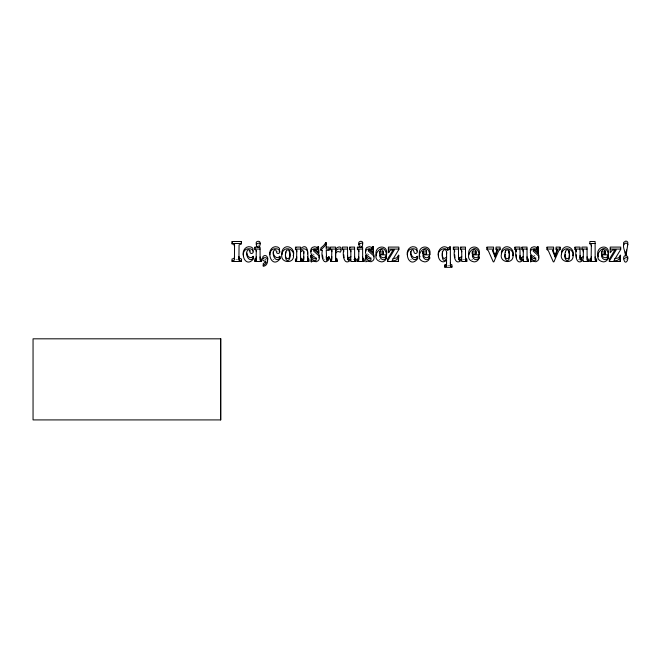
<?xml version="1.0" encoding="UTF-8"?>
<svg xmlns="http://www.w3.org/2000/svg" width="661" height="661" viewBox="0 0 661 661"><rect width="100%" height="100%" fill="white"/><g stroke="black" fill="none" stroke-linecap="round" stroke-linejoin="round"><path stroke-width="0.5" stroke-dasharray="3.31 2.48" d="M264.689 259.682L265.648 259.451M625.744 259.864L626.578 259.707M258.187 245.181L258.98 245.033M235.812 259.509L237.704 259.509M462.758 259.509L464.799 259.509M447.836 265.325L449.893 265.325M578.532 259.715L579.523 259.88M277.455 251.387L278.174 251.519M359.956 245.033L360.741 245.181M410.456 259.409L411.522 259.765M272.976 259.409L274.034 259.765M471.681 259.352L472.822 259.748M379.034 259.352L380.166 259.748M323.683 259.021L324.592 259.517M367.342 253.791L369.028 255.03M312.645 253.791L314.322 255.03M533.857 255.03L535.046 255.972M265.887 259.36L265.887 261.343"/><path stroke-width="0.99" d="M289.609 252.271C291.468 261.368 283.519 260.376 285.825 251.866M509.135 252.271C511.135 266.862 501.368 259.922 506.062 250.155L508.135 249.924L509.077 252.353M569.179 252.271C571.591 264.119 562.552 262.731 565.395 251.866M505.326 252.709L505.417 250.197M296.789 256.799L296.566 260.508L295.442 261.012M303.829 256.799L303.614 260.426L302.598 261.012M331.863 256.584L331.574 260.566L330.467 261.012M256.311 256.931L256.047 260.533L254.815 261.012M358.873 256.931L358.609 260.533L357.378 261.012M591.355 256.931L591.091 260.533L589.86 261.012M442.399 251.238L442.424 256.014L442.994 257.592A1.562 1.553 0 0 0 444.853 258.294L446.596 256.997M335.681 252.246L335.681 260.285L337.217 261.012M335.573 255.716C335.069 251.891 337.548 250.651 340.283 252.205C343.72 248.222 336.11 247.652 335.573 251.891L335.573 247.09L330.467 247.09L330.467 249.569L331.756 250.354L331.863 251.709M501.352 253.361L501.451 252.072A7.221 7.18 0 0 1 502.905 248.71C507.318 243.355 515.406 249.85 512.729 255.733M234.572 256.427L234.201 258.484L232.019 259.013L232.019 261.492L241.488 261.492L241.488 259.013L239.084 258.154L238.927 256.427M392.94 258.658L396.641 257.93L398.723 255.262L398.352 261.492L387.478 261.492L387.478 259.211L393.287 249.643M398.352 261.492L398.723 255.262M620.324 257.807L620.555 255.262L618.465 257.93L614.771 258.658M615.118 249.643L609.31 259.211L609.31 261.492L620.175 261.492L620.555 255.262M509.069 255.468C509.978 260.773 503.418 258.897 505.268 254.386M569.113 255.468C570.022 260.773 563.453 258.897 565.304 254.386M379.637 253.485L379.835 251.643L380.934 249.734C383.264 248.908 383.363 252.51 383.273 253.948L379.637 253.948L379.637 251.965L383.273 251.965L383.273 253.948M422.9 253.485L423.09 251.643L424.188 249.734C426.519 248.908 426.618 252.51 426.527 253.948L422.9 253.948L422.9 251.502M472.293 253.485L472.491 251.643L473.582 249.734C475.912 248.908 476.011 252.51 475.928 253.948L472.293 253.948L472.293 251.502M601.469 253.485L601.667 251.643L602.758 249.734C605.088 248.908 605.187 252.51 605.104 253.948L601.469 253.948L601.469 251.502M444.746 266.813L446.456 266.135L446.596 262.904M446.456 266.135L446.596 260.087M626.025 255.633L627.793 244.421A2.165 2.157 0 0 0 625.719 243.074C620.596 244.834 625.967 251.824 625.438 255.633L626.025 255.633L626.025 253.65L625.438 253.65L625.24 251.981M627.785 244.768L627.793 242.438A2.165 2.157 0 0 0 625.719 241.091L623.654 242.438L623.662 244.859M565.461 252.18L566.097 250.155L567.27 249.643L568.609 250.428L569.113 252.353M623.579 257.716C623.563 254.369 629.032 255.443 627.752 258.542M260.103 243.926C261.417 240.356 254.964 240.348 256.278 243.926M362.666 243.926C363.98 239.621 356.428 241.116 359.287 244.587M626.248 251.676L626.578 249.99M293.195 255.733C295.872 249.85 287.791 243.355 283.379 248.71A7.221 7.18 0 0 0 281.916 252.072L281.916 254.617M572.765 255.733C575.442 249.85 567.361 243.355 562.949 248.71A7.221 7.18 0 0 0 561.486 252.072L561.486 254.617M267.507 260.533C268.887 257.972 266.127 253.849 263.409 256.096A2.132 2.115 0 0 0 262.888 258.401M303.614 260.426L303.829 251.279M296.566 260.508L296.789 249.792M331.574 260.566L331.863 249.726M256.047 260.533L256.311 250.585M358.609 260.533L358.873 249.684M497.221 249.511L495.048 255.006L495.048 256.989L492.404 250.486L493.577 249.569L493.577 247.09L486.942 247.09L486.942 249.569L488.363 250.816L493.246 261.863L493.874 261.863L498.691 250.709L500.121 249.569L500.121 247.09L496.039 247.09L496.039 249.569L497.403 250.527L495.048 256.989M557.264 249.511L555.091 255.006L555.091 256.989L552.447 250.486L553.621 249.569L553.621 247.09L546.986 247.09L546.986 249.569L548.399 250.816L553.29 261.863L553.918 261.863L558.735 250.709L560.164 249.569L560.164 247.09L556.075 247.09L556.075 249.569L557.438 250.527L555.091 256.989M591.091 260.533L591.355 245.066M398.352 255.262C399.236 259.062 395.452 261.384 392.089 260.641L398.897 249.437L398.897 247.09L388.387 247.09L388.387 252.684L390.486 250.122L394.344 249.883L387.478 261.194M620.175 255.262C621.059 259.062 617.275 261.384 613.912 260.641L620.729 249.437L620.729 247.09L610.219 247.09L610.219 252.684L612.309 250.122L616.168 249.883L609.31 261.194M340.762 249.858C342.861 245.479 336.061 246.446 335.573 249.908M328.575 258.244L329.203 257.129L328.798 256.84L327.162 258.154L326.336 257.46L326.237 256.071M329.203 257.129L329.203 259.112C323.27 267.201 320.717 255.039 322.502 250.321L320.866 250.387L320.866 247.941L323.733 245.462L325.799 242.554L326.237 242.554L326.237 249.073L329.203 249.073M386.561 258.087L385.487 259.847A4.817 4.792 0 0 1 381.471 261.863C367.409 259.533 384.107 238.357 386.561 254.84L379.711 254.84C379.067 258.525 384.14 262.087 386.107 257.798L386.107 255.815L386.561 258.087L386.107 257.798M429.815 258.087L428.741 259.847A4.817 4.792 0 0 1 424.726 261.863C410.663 259.533 427.361 238.357 429.815 254.84L422.966 254.84C422.321 258.525 427.403 262.087 429.361 257.798L429.361 255.815L429.815 258.087L429.361 257.798M479.208 258.087L478.143 259.847A4.817 4.792 0 0 1 474.119 261.863C460.064 259.533 476.755 238.357 479.208 254.84L472.359 254.84C471.723 258.525 476.796 262.087 478.754 257.798L478.754 255.815L479.208 258.087L478.754 257.798M607.319 257.864L608.384 256.104L607.93 255.815C606.74 258.872 602.493 258.129 601.923 255.063M608.384 256.104L608.384 258.087L607.319 259.847A4.817 4.792 0 0 1 603.295 261.863C589.24 259.533 605.93 238.357 608.384 254.84L601.535 254.84C600.899 258.525 605.972 262.087 607.93 257.798L607.93 255.815M325.799 242.554L325.799 244.537L324.84 246.066L320.866 249.924M252.808 251.064L252.981 248.718A3.809 3.784 0 0 0 250.783 246.966C245.603 245.248 241.769 251.461 243.537 255.947M279.38 251.064L279.562 248.718A3.809 3.784 0 0 0 277.364 246.966C272.712 245.388 268.862 250.461 269.828 254.774M416.868 251.064L417.041 248.718A3.809 3.784 0 0 0 414.844 246.966C410.192 245.388 406.35 250.461 407.308 254.774M316.412 258.054C314.76 260.277 311.81 257.278 311.43 255.377L310.976 255.377L311.191 261.822L312.364 261.161L316.396 261.731L318.238 260.682A4.379 4.354 0 0 0 319.387 257.773L318.767 255.708L313.521 250.907C314.438 248.073 318.065 251.056 318.28 252.965L318.734 252.965L318.536 246.751L317.222 247.412L314.669 246.718L312.347 247.379A3.925 3.9 0 0 0 310.802 250.478L311.017 251.734M253.642 258.608C244.446 270.878 237.282 246.371 250.783 248.949A3.809 3.784 0 0 1 252.981 250.701C254.179 252.428 251.808 254.51 250.296 252.981L249.28 249.965L247.958 249.8C244.413 253.031 248.586 263.326 253.229 258.294L253.229 256.311L253.642 258.608L253.229 258.294M280.223 258.608C271.027 270.878 263.863 246.371 277.364 248.949A3.809 3.784 0 0 1 279.562 250.701C280.751 252.428 278.38 254.51 276.876 252.981L275.852 249.965L274.538 249.8C270.985 253.031 275.158 263.326 279.801 258.294L279.801 256.311L280.223 258.608L279.801 258.294M417.702 258.608C408.506 270.878 401.343 246.371 414.844 248.949A3.809 3.784 0 0 1 417.041 250.701C418.231 252.428 415.868 254.51 414.356 252.981L413.332 249.965L412.018 249.8C408.473 253.031 412.638 263.326 417.289 258.294L417.289 256.311L417.702 258.608L417.289 258.294M300.532 252.13L302.664 250.494L303.705 251.337L303.829 253.262M371.11 258.054C369.458 260.277 366.508 257.278 366.128 255.377L365.673 255.377L365.888 261.822L367.062 261.161L371.094 261.731L372.936 260.682A4.379 4.354 0 0 0 374.085 257.773L373.465 255.708L368.227 250.907C369.135 248.073 372.763 251.056 372.978 252.965L373.432 252.965L373.234 246.751L371.92 247.412L369.375 246.718L367.045 247.379A3.925 3.9 0 0 0 365.5 250.478L365.723 251.734M535.947 258.054C534.286 260.277 531.345 257.278 530.957 255.377L530.502 255.377L530.717 261.822L531.89 261.161L535.931 261.731L537.765 260.682A4.379 4.354 0 0 0 538.913 257.773L538.294 255.708L533.055 250.907C533.964 248.073 537.6 251.056 537.806 252.965L538.261 252.965L538.062 246.751L536.757 247.412L534.204 246.718L531.882 247.379A3.925 3.9 0 0 0 530.329 250.478M386.107 255.815C384.909 258.872 380.662 258.129 380.1 255.063M429.361 255.815C428.163 258.872 423.916 258.129 423.354 255.063M478.754 255.815C477.564 258.872 473.317 258.129 472.747 255.063M350.851 256.427L348.702 258.071L347.661 257.286L347.537 255.576M461.742 256.427L459.593 258.071L458.56 257.286L458.428 255.576M523.281 256.427L521.132 258.071L520.091 257.286L519.967 255.576M583.316 256.427L581.168 258.071L580.135 257.286L580.011 255.576M328.798 256.84L328.798 258.823L327.583 260.054L326.691 259.947L326.237 250.321L329.203 250.387L329.203 247.09L326.237 247.09M311.43 255.377C310.505 257.873 314.099 262.624 316.412 260.037C316.66 256.542 310.521 256.319 310.802 252.461A3.925 3.9 0 0 1 312.347 249.354L314.669 248.701L317.611 249.296L318.081 246.751M366.128 255.377C365.203 257.873 368.797 262.624 371.11 260.037C371.358 256.542 365.219 256.319 365.5 252.461A3.925 3.9 0 0 1 367.045 249.354L369.375 248.701L372.308 249.296L372.779 246.751M530.957 255.377C530.039 257.873 533.625 262.624 535.947 260.037C536.195 256.542 530.048 256.319 530.329 252.461A3.925 3.9 0 0 1 531.882 249.354L534.204 248.701L537.145 249.296L537.608 246.751M265.466 261.971L263.218 263.689L263.218 266.259C268.663 266.251 269.44 255.27 263.409 258.079A2.132 2.115 0 0 0 262.888 260.384C266.391 262.103 268.267 261.797 263.218 265.672M350.851 259.831C343.943 266.895 342.258 254.311 343.794 249.792M461.742 259.831C454.834 266.895 453.149 254.311 454.694 249.792M523.281 259.831C516.373 266.895 514.688 254.311 516.224 249.792M303.614 258.443L302.598 259.029L302.598 261.492L308.918 261.492L308.918 259.029L307.828 258.583L307.572 256.799M253.229 256.311C250.932 259.591 246.76 256.501 246.908 253.18M279.801 256.311C276.761 260.244 272.572 255.047 273.34 251.461M417.289 256.311C414.24 260.244 410.051 255.047 410.82 251.461M450.339 262.797L450.554 264.326L451.95 264.83L451.95 267.308L444.746 267.308L444.746 264.83L446.456 264.152M300.532 248.701C308.993 241.306 307.902 256.137 307.828 260.566L308.918 261.012M446.596 260.186C440.052 266.474 434.558 252.94 441.408 249.602A5.602 5.569 0 0 1 445.456 248.792L447.786 250.155L450.339 248.701M296.566 258.525L295.442 259.029L295.442 261.492L301.763 261.492L301.763 259.029L300.788 258.567L300.532 256.799M331.574 258.583L330.467 259.029L330.467 261.492L337.217 261.492L337.217 259.029L335.681 258.302L335.573 256.584M447.786 250.155L447.786 248.172L450.339 246.718L450.389 265.772L451.95 266.813M256.047 258.55L254.815 259.029L254.815 261.492L261.566 261.492L261.566 259.029L260.36 258.608L260.054 256.931M358.609 258.55L357.378 259.029L357.378 261.492L364.12 261.492L364.12 259.029L362.922 258.608L362.616 256.931M591.091 258.55L589.86 259.029L589.86 261.492L596.61 261.492L596.61 259.029L595.404 258.608L595.098 256.931M343.794 251.775L343.538 250.015L342.448 249.569L342.448 247.09L347.537 247.09L347.661 259.269L348.702 260.054L350.851 258.41L350.851 249.792M454.694 251.775L454.429 250.015L453.347 249.569L453.347 247.09L458.428 247.09L458.56 259.269L459.593 260.054L461.742 258.41L461.742 250.734M516.224 251.775L515.968 250.015L514.878 249.569L514.878 247.09L519.967 247.09L520.091 259.269L521.132 260.054L523.281 258.41L523.281 249.792M576.268 251.775L576.012 250.015L574.921 249.569L574.921 247.09L580.011 247.09L580.135 259.269L581.168 260.054L583.316 258.41L583.316 249.792M559.627 247.735L560.164 247.586M232.019 241.992L232.622 241.992M240.893 241.992L241.488 241.992M232.019 243.488L241.488 243.488M589.86 243.488L595.098 243.488M325.799 244.537L326.237 244.537M318.081 248.734L318.536 248.734L318.734 252.965M372.779 248.734L373.234 248.734L373.432 252.965M537.608 248.734L538.062 248.734L538.261 252.965M254.815 249.073L260.054 249.073M295.442 249.073L300.532 249.073M330.467 249.073L335.573 249.073M342.448 249.073L347.537 249.073M349.504 249.073L354.585 249.073M357.378 249.073L362.616 249.073M388.387 249.073L398.897 249.073M453.347 249.073L458.428 249.073M460.395 249.073L465.484 249.073M486.942 249.073L493.577 249.073M496.039 249.073L500.121 249.073M514.878 249.073L519.967 249.073M521.934 249.073L527.015 249.073M546.986 249.073L553.621 249.073M556.075 249.073L560.164 249.073M574.921 249.073L580.011 249.073M581.969 249.073L587.059 249.073M610.219 249.073L620.729 249.073M388.387 250.709L388.858 250.709L388.858 252.684M318.734 250.982L318.28 250.982L318.28 252.965M372.978 250.982L373.432 250.982M538.261 250.982L537.806 250.982L537.806 252.965M422.9 251.965L426.527 251.965L426.527 253.948M472.293 251.965L475.928 251.965L475.928 253.948M601.469 251.965L605.104 251.965L605.104 253.948M311.43 257.36L310.976 257.36L310.976 255.377M365.673 257.36L366.128 257.36M530.502 257.36L530.957 257.36M353.899 259.509L355.94 259.509M530.502 255.377L530.717 259.839L531.155 259.839M232.019 260.996L234.424 260.079L234.572 244.587M241.488 260.996L239.084 260.137L238.927 258.41L239.075 244.892L241.488 243.975L241.488 241.505L232.019 241.505L232.019 243.975L233.829 244.24L234.572 246.57M444.746 265.325L446.803 265.325M596.61 261.012L595.173 259.988L595.098 241.505L589.86 241.505L589.86 243.975L591.05 244.396L591.355 246.066M364.12 261.012L362.691 259.988L362.616 247.09L357.378 247.09L357.378 249.569L358.568 249.982L358.873 251.667M261.566 261.012L260.128 259.988L260.054 247.09L254.815 247.09L254.815 249.569L256.005 249.982L256.311 251.667M357.378 247.586L358.113 247.718M254.815 247.586L255.559 247.718M588.406 261.012L587.125 259.947L587.059 247.09L581.969 247.09L581.969 249.569L583.06 250.015L583.316 251.775M528.37 261.012L527.081 259.947L527.015 247.09L521.934 247.09L521.934 249.569L523.016 250.015L523.281 251.775M466.831 261.012L465.551 259.947L465.484 247.09L460.395 247.09L460.395 249.569L461.485 250.015L461.742 251.775M355.94 261.012L354.651 259.947L354.585 247.09L349.504 247.09L349.504 249.569L350.586 250.015L350.851 251.775M574.921 247.586L575.607 247.751M521.934 247.586L522.62 247.751M514.878 247.586L515.563 247.751M460.395 247.586L461.081 247.751M453.347 247.586L454.033 247.751M349.504 247.586L350.19 247.751M295.442 247.586L296.128 247.751M301.763 261.012L300.598 259.922L300.532 251.097M546.986 247.586L547.515 247.759M486.942 247.586L487.471 247.759M607.93 257.798L608.384 258.087M587.059 256.815L587.323 258.583L588.406 259.029L588.406 261.492L583.316 261.492L583.316 259.831C576.417 266.895 574.723 254.311 576.268 249.792M527.015 256.815L527.288 258.583L528.37 259.029L528.37 261.492L523.281 261.492L523.281 259.509M465.484 256.815L465.749 258.583L466.831 259.029L466.831 261.492L461.742 261.492L461.742 259.509M354.585 256.815L354.858 258.583L355.94 259.029L355.94 261.492L350.851 261.492L350.851 259.509M533.32 249.618L538.294 253.725L538.913 255.79A4.379 4.354 0 0 1 538.393 257.823M368.491 249.618L373.465 253.725L374.085 255.79A4.379 4.354 0 0 1 373.952 256.815M313.793 249.618L318.767 253.725L319.387 255.79A4.379 4.354 0 0 1 318.866 257.823M447.786 248.172C443.159 243.653 436.434 250.734 438.607 255.972M249.883 250.279L250.296 250.998M323.006 258.327L322.502 255.113M553.034 250.345L555.091 255.006M492.99 250.345L495.048 255.006M598.585 256.848C593.743 246.404 610.516 242.24 608.384 254.84M419.661 255.84L420.016 256.848M376.406 255.84C373.068 245.413 388.833 243.265 386.561 254.84M576.549 257.732L576.268 254.716M516.505 257.732L516.224 254.716M454.975 257.732L454.694 254.716M344.075 257.732L343.794 254.716M289.543 252.353L288.609 249.924L286.527 250.155C282.09 263.417 292.616 264.507 289.543 250.37M335.681 260.285L335.573 258.567M468.839 254.725C466.972 244.545 481.58 244.33 479.208 254.84M419.446 254.725C417.578 244.545 432.187 244.33 429.815 254.84M296.789 251.775L296.533 250.015L295.442 249.569L295.442 247.09L300.532 247.09L300.532 250.684C303.044 246.784 308.943 249.404 307.572 253.948M365.673 255.377L365.847 258.947M605.046 250.164L605.104 251.965M569.113 250.37L569.179 254.254M509.077 250.37L509.135 254.254M475.87 250.164L475.928 251.965M446.596 253.865C446.902 252.196 446.192 248.726 443.787 249.817C441.531 252.32 441.92 256.592 442.994 259.575A1.562 1.553 0 0 0 444.853 260.277L446.596 258.98L446.596 251.891M426.469 250.164L426.527 251.965M625.438 253.65L625.438 255.633M620.175 259.509L620.175 261.492M595.404 258.608L595.404 260.591M587.323 258.583L587.323 260.566M581.168 258.071L581.168 260.054M580.54 257.873L580.54 259.856M580.135 257.286L580.135 259.269M538.062 246.751L538.062 248.734M537.145 247.313L537.145 249.296M536.757 247.412L536.757 249.395M530.717 259.839L530.717 261.822M527.288 258.583L527.288 260.566M521.132 258.071L521.132 260.054M520.496 257.873L520.496 259.856M520.091 257.286L520.091 259.269M465.749 258.583L465.749 260.566M459.593 258.071L459.593 260.054M458.957 257.873L458.957 259.856M458.56 257.286L458.56 259.269M450.554 264.326L450.554 266.309M449.885 246.718L449.885 248.701M445.944 264.648L445.944 266.631M373.234 246.751L373.234 248.734M372.308 247.313L372.308 249.296M371.92 247.412L371.92 249.395M362.922 258.608L362.922 260.591M354.858 258.583L354.858 260.566M348.702 258.071L348.702 260.054M348.066 257.873L348.066 259.856M347.661 257.286L347.661 259.269M336.152 258.823L336.152 260.806M327.162 258.154L327.162 260.137M326.691 257.964L326.691 259.947M326.336 257.46L326.336 259.434M318.536 246.751L318.536 248.734M317.611 247.313L317.611 249.296M317.222 247.412L317.222 249.395M311.628 261.822L311.628 259.839L311.191 259.839L311.191 261.822M307.828 258.583L307.828 260.566M300.788 258.567L300.788 260.55M260.36 258.608L260.36 260.591M239.084 258.154L239.084 260.137M220.609 338.82L220.609 419.917M293.534 255.286C294.376 264.598 279.471 262.995 281.916 254.047A7.221 7.18 0 0 1 283.379 250.693C286.775 246.297 294.236 249.908 293.534 255.286M513.06 255.286C513.911 264.598 499.005 262.995 501.451 254.047A7.221 7.18 0 0 1 502.905 250.693C506.309 246.297 513.771 249.908 513.06 255.286M573.104 255.286C573.946 264.598 559.041 262.995 561.486 254.047A7.221 7.18 0 0 1 562.949 250.693C566.353 246.297 573.814 249.908 573.104 255.286M623.736 258.872C625.488 268.498 631.759 253.237 623.736 258.872M256.278 244.33C257.922 253.494 263.946 238.976 256.278 244.33M358.84 244.33C360.485 253.494 366.5 238.976 358.84 244.33M220.774 338.82L33.05 338.82L33.05 419.917L220.774 419.917L220.774 338.82"/></g></svg>
